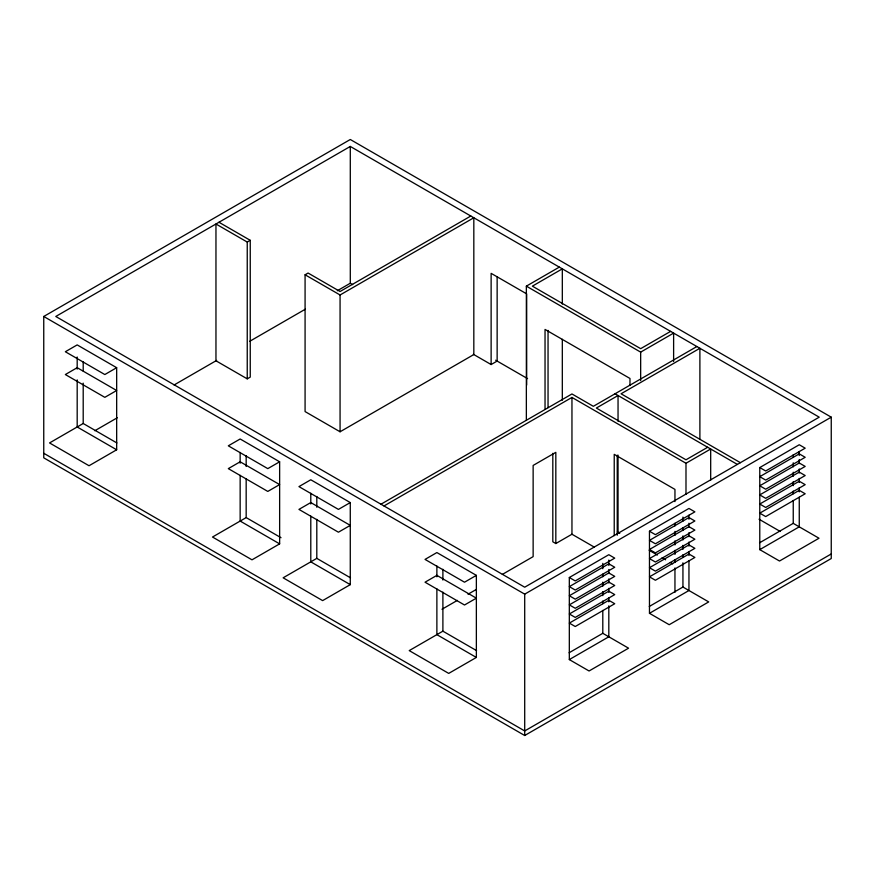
<?xml version="1.0" encoding="UTF-8"?>
<svg xmlns="http://www.w3.org/2000/svg" width="875" height="875" viewBox="0 0 875 875"><rect width="100%" height="100%" fill="white"/><g stroke="black" fill="none" stroke-linecap="round" stroke-linejoin="round"><path stroke-width="1.31" d="M43.75 316.477L350.295 139.497L831.25 417.167L831.25 558.523L524.705 735.503L43.75 457.833L43.75 316.477L524.705 594.147L831.25 417.167M350.295 146.442L55.781 316.477L524.705 587.202L819.219 417.167L350.295 146.442L350.295 283.237L337.291 290.752M247.242 242.058L250.25 240.319L250.25 377.114L247.242 378.853L215.961 360.795L215.961 224L247.242 242.058L247.242 378.853M116.67 367.697L104.825 374.544L65.341 351.739L77.186 344.903L116.67 367.697L116.67 449.783L89.031 465.741L49.547 442.936L83.202 423.5L116.889 442.947M305.08 274.783L340.069 294.984L473.823 217.755L473.823 354.55L340.069 431.78L305.08 411.578L305.08 274.783L308.088 273.044L340.069 291.506L470.816 216.016M94.817 430.741L117.294 417.769M174.07 384.989L216.65 360.402M249.758 341.283L305.353 309.192M526.356 420.23L526.356 286.147L559.311 267.116M279.639 461.792L267.794 468.628L228.309 445.823L240.155 438.988L279.639 461.792L279.639 543.867L252 559.825L212.505 537.031L246.17 517.595L281.017 537.709M473.375 354.298L491.127 364.547L497.142 361.069L497.142 276.675M350.273 502.567L338.428 509.403L298.944 486.609L310.789 479.773L350.273 502.567L350.273 584.642L322.634 600.611L283.139 577.806L316.805 558.37L350.481 577.817M670.611 331.373L640.664 348.666L532.372 286.147L562.319 268.855L562.319 304.062M526.356 286.147L640.664 352.133L673.619 333.113L673.619 361.55M380.964 504.219L571.955 393.958L593.348 406.306L696.883 346.533M383.983 505.958L571.955 397.425L685.989 463.269L710.686 449.006L710.686 480.156M476.361 575.367L464.516 582.203L425.031 559.409L436.877 552.562L476.361 575.367L476.361 657.442L448.722 673.4L409.227 650.606L442.892 631.17L476.569 650.617M707.678 447.267L685.989 459.791L596.356 408.045L618.045 395.522L618.045 421.258M441.984 609.262L457.373 600.381M468.027 594.223L476.317 589.444M502.359 574.405L533.138 556.631L533.138 465.434L555.822 452.342L555.822 543.539L552.814 541.8L552.814 453.327M555.822 543.539L571.955 534.231L594.267 547.105M569.319 577.511L608.814 554.706L614.731 558.13L575.247 580.923L569.319 577.511L569.319 659.586L589.072 670.983L628.556 648.189L602.798 633.314L569.111 652.761M649.469 531.234L688.953 508.441L694.881 511.853L655.397 534.658L649.469 531.234L649.469 613.309L669.211 624.717L708.706 601.913L682.938 587.038L649.261 606.484M759.773 467.556L799.258 444.752L805.186 448.175L765.691 470.98L759.773 467.556L759.773 549.631L779.516 561.028L819 538.234L793.242 523.359L759.555 542.806M569.319 659.586L608.814 636.792L608.814 605.839M649.469 613.309L688.953 590.516L688.953 560.908M759.773 549.631L799.258 526.837L799.258 497.23M831.25 553.962L524.705 730.953L43.75 453.272M740.381 462.678L621.064 393.783L699.891 348.272L699.891 439.02M615.038 393.783L737.373 464.417M495.644 360.205L527.559 378.623M350.295 283.237L352.669 284.605M759.052 519.225L780.281 531.486M218.969 222.261L250.25 240.319M617.389 531.945L619.741 533.302M649.152 550.277L657.387 555.034M662.091 557.747L665.623 559.792M670.327 562.505L672.678 563.861M116.67 449.783L77.186 426.978L77.186 379.881M279.639 543.867L240.155 521.062L240.155 475.322M350.273 584.642L310.789 561.848L310.789 516.097M476.361 657.442L436.877 634.638L436.877 588.897M799.258 451.489L799.258 455.525M799.258 459.561L799.258 463.597M799.258 468.978L799.258 473.014M799.258 478.395L799.258 482.431M799.258 487.812L799.258 491.848M793.242 454.738L793.242 457.428M793.242 462.809L793.242 466.845M793.242 472.227L793.242 476.262M793.242 481.644L793.242 485.68M793.242 491.072L793.242 493.762M793.242 500.489L793.242 523.359M688.953 515.167L688.953 519.203M688.953 523.239L688.953 527.275M688.953 532.656L688.953 536.692M688.953 542.073L688.953 546.109M688.953 551.491L688.953 555.527M685.989 463.269L685.989 494.419M682.938 517.07L682.938 521.106M682.938 527.833L682.938 530.523M682.938 535.905L682.938 539.952M682.938 545.333L682.938 549.369M682.938 554.75L682.938 557.441M682.938 562.822L682.938 587.038M674.953 501.583L674.953 489.398L614.228 454.333L614.228 535.609M674.953 523.261L674.953 525.962M674.953 531.387L674.953 535.445M674.953 540.87L674.953 544.928M674.953 550.342L674.953 554.411M674.953 559.825L674.953 562.538M674.953 567.952L674.953 592.331M640.664 352.133L640.664 380.581M629.978 385.241L629.978 378.47L545.038 329.427L545.038 409.347M618.045 455.12L618.045 532.317M617.236 455.306L617.236 535.227M608.814 560.088L608.814 565.469M608.814 569.505L608.814 573.552M608.814 578.933L608.814 582.969M608.814 588.35L608.814 592.386M608.814 597.767L608.814 601.803M602.798 563.347L602.798 568.728M602.798 574.109L602.798 576.8M602.798 582.181L602.798 586.217M602.798 591.598L602.798 595.634M602.798 601.016L602.798 603.706M602.798 610.433L602.798 633.314M571.955 397.425L571.955 534.231M562.319 339.281L562.319 400.225M548.045 330.4L548.045 407.608M526.673 385.066L526.673 293.869L491.127 273.35L491.127 364.547M524.705 594.147L524.705 735.503M442.892 569.275L442.892 580.038M442.892 592.145L442.892 631.17M436.877 566.016L436.877 576.789M340.069 294.984L340.069 431.78M316.805 496.475L316.805 507.238M316.805 519.356L316.805 558.37M310.789 493.227L310.789 503.989M246.17 455.7L246.17 466.463M246.17 478.57L246.17 517.595M240.155 452.441L240.155 463.203M83.202 361.605L83.202 371.033M83.202 383.141L83.202 423.5M77.186 357.011L77.186 369.119M77.186 367.697L65.341 374.544L104.825 397.337L116.67 390.502L77.186 367.697M240.155 461.792L228.309 468.628L267.794 491.422L279.639 484.586L240.155 461.792M310.789 502.567L298.944 509.403L338.428 532.208L350.273 525.372L310.789 502.567M436.877 575.367L425.031 582.203L464.516 605.008L476.361 598.161L436.877 575.367M608.814 563.828L569.319 586.633L575.247 590.045L614.731 567.252L608.814 563.828M688.953 517.552L649.469 540.356L655.397 543.78L694.881 520.975L688.953 517.552M799.258 453.873L759.773 476.678L765.691 480.091L805.186 457.297L799.258 453.873M608.814 572.95L569.319 595.744L575.247 599.167L614.731 576.373L608.814 572.95M688.953 526.673L649.469 549.478L655.397 552.891L694.881 530.097L688.953 526.673M799.258 462.995L759.773 485.8L765.691 489.212L805.186 466.419L799.258 462.995M608.814 582.072L569.319 604.866L575.247 608.289L614.731 585.484L608.814 582.072M688.953 535.795L649.469 558.6L655.397 562.013L694.881 539.219L688.953 535.795M799.258 472.117L759.773 494.911L765.691 498.334L805.186 475.541L799.258 472.117M608.814 591.183L569.319 613.988L575.247 617.411L614.731 594.606L608.814 591.183M688.953 544.917L649.469 567.711L655.397 571.134L694.881 548.341L688.953 544.917M799.258 481.239L759.773 504.033L765.691 507.456L805.186 484.652L799.258 481.239M608.814 600.305L569.319 623.109L575.247 626.522L614.731 603.728L608.814 600.305M688.953 554.039L649.469 576.833L655.397 580.256L694.881 557.452L688.953 554.039M799.258 490.35L759.773 513.155L765.691 516.578L805.186 493.773L799.258 490.35"/></g></svg>
